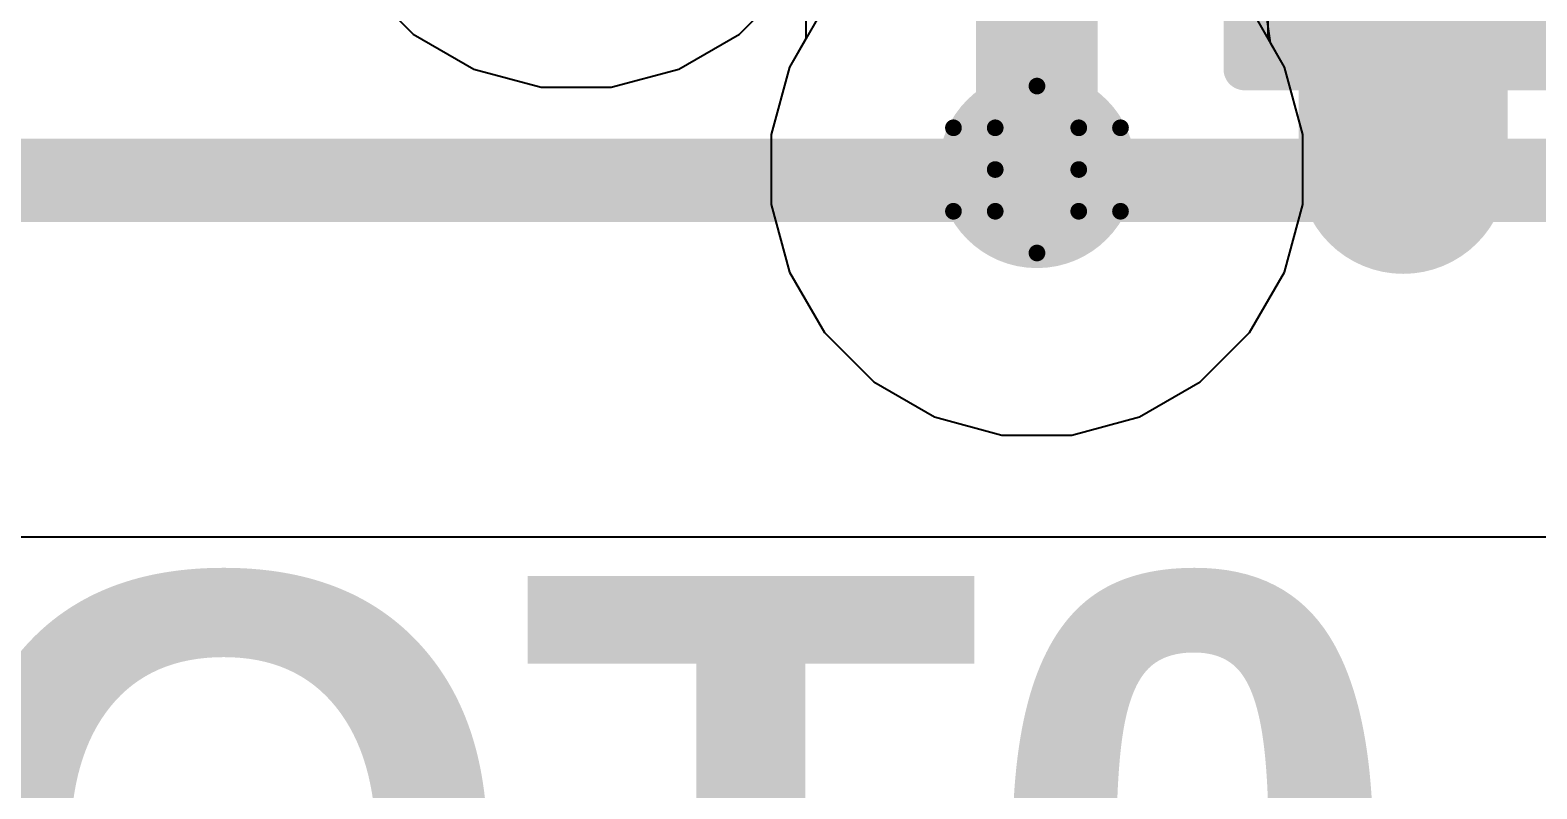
# Model space of a CAD drawing. Header units: inches. Extents: x -3 to 5437, y -3 to 5435.
# Drawn here: x 101.51 to 106.092, y 98.25 to 100.559 of the extents above; entities that cross this region are included whole.
import ezdxf

# ---------------------------------------------------------------- set-up
doc = ezdxf.new("R2010")
doc.units = ezdxf.units.IN
for name, color, linetype in [('Bottom Layer', 5, 'Continuous'), ('Drill Drawing', 1, 'Continuous'), ('GND', 16, 'Continuous'), ('PWR', 76, 'Continuous'), ('Top Layer', 1, 'Continuous'), ('Top Overlay', 2, 'Continuous'), ('Top Paste', 8, 'Continuous'), ('Top Solder', 216, 'Continuous'), ('Via Holes', 16, 'Continuous')]:
    doc.layers.add(name, color=color, linetype=linetype)
doc.styles.add('Arial_Bold', font='', dxfattribs={"height": 0.2})
doc.styles.get('Arial_Bold').set_extended_font_data('Arial', bold=True)

# ---------------------------------------------------------------- blocks, each defined once
blk = doc.blocks.new('SOD_882_101')
at = {"layer": 'Top Layer'}
for points in [[(-0.1, -0.4), (-0.6, -0.4), (-0.6, 0.4), (-0.1, 0.4)], [(0.6, -0.4), (0.1, -0.4), (0.1, 0.4), (0.6, 0.4)]]:
    blk.add_hatch(color=1, dxfattribs=at).paths.add_polyline_path(points)
at = {"layer": 'Top Overlay'}
blk.add_hatch(color=2, dxfattribs=at).paths.add_polyline_path([(0.6851, -0.5334), (1.1423, -0.5334), (1.1423, 0.5334), (0.6851, 0.5334)])
at = {"layer": 'Top Paste'}
for points in [[(-0.1, -0.4), (-0.6, -0.4), (-0.6, 0.4), (-0.1, 0.4)], [(0.6, -0.4), (0.1, -0.4), (0.1, 0.4), (0.6, 0.4)]]:
    blk.add_hatch(color=8, dxfattribs=at).paths.add_polyline_path(points)
at = {"layer": 'Top Solder'}
for points in [[(-0.045, -0.455), (-0.655, -0.455), (-0.655, 0.455), (-0.045, 0.455)], [(0.655, -0.455), (0.045, -0.455), (0.045, 0.455), (0.655, 0.455)]]:
    blk.add_hatch(color=216, dxfattribs=at).paths.add_polyline_path(points)
at = {"layer": 'Top Overlay'}
for points in [[(-0.6858, 0.4826, 0.127, 0.127, 0), (0.6858, 0.4826, 0.127, 0.127, 0)], [(-0.6858, 0.4826, 0.127, 0.127, 0), (-0.6858, -0.4826, 0.127, 0.127, 0)], [(0.6858, 0.4826, 0.127, 0.127, 0), (0.6858, -0.4826, 0.127, 0.127, 0)], [(-0.6858, -0.4826, 0.127, 0.127, 0), (0.6858, -0.4826, 0.127, 0.127, 0)]]:
    blk.add_lwpolyline(points, format="xyseb", dxfattribs=at)
for points in [[(-0.7176, 0.4826, 0.0635, 0.0635, 1), (-0.654, 0.4826, 0.0635, 0.0635, 1)], [(-0.7176, 0.4826, 0.0635, 0.0635, 1), (-0.654, 0.4826, 0.0635, 0.0635, 1)], [(0.654, 0.4826, 0.0635, 0.0635, 1), (0.7176, 0.4826, 0.0635, 0.0635, 1)], [(0.654, 0.4826, 0.0635, 0.0635, 1), (0.7176, 0.4826, 0.0635, 0.0635, 1)], [(-0.7176, -0.4826, 0.0635, 0.0635, 1), (-0.654, -0.4826, 0.0635, 0.0635, 1)], [(-0.7176, -0.4826, 0.0635, 0.0635, 1), (-0.654, -0.4826, 0.0635, 0.0635, 1)], [(0.654, -0.4826, 0.0635, 0.0635, 1), (0.7176, -0.4826, 0.0635, 0.0635, 1)], [(0.654, -0.4826, 0.0635, 0.0635, 1), (0.7176, -0.4826, 0.0635, 0.0635, 1)]]:
    blk.add_lwpolyline(points, format="xyseb", close=True, dxfattribs=at)

msp = doc.modelspace()

# ---------------------------------------------------------------- hatches: boundary and pattern name
at = {"layer": 'Bottom Layer'}
h = msp.add_hatch(color=5, dxfattribs=at)
edge = h.paths.add_edge_path()
edge.add_arc((104.5718, 100.1345), 0.3, 0, 360)
at = {"layer": 'GND'}
h = msp.add_hatch(color=16, dxfattribs=at)
edge = h.paths.add_edge_path()
edge.add_arc((104.5718, 100.1345), 0.3, 0, 360)
at = {"layer": 'PWR'}
h = msp.add_hatch(color=76, dxfattribs=at)
edge = h.paths.add_edge_path()
edge.add_arc((104.5718, 100.1345), 0.3, 0, 360)
at = {"layer": 'Top Layer'}
msp.add_hatch(color=1, dxfattribs=at).paths.add_polyline_path([(104.3868, 99.949), (104.7568, 99.949), (104.7568, 100.8916), (104.3868, 100.8916)])
h = msp.add_hatch(color=1, dxfattribs=at)
edge = h.paths.add_edge_path()
edge.add_arc((104.5718, 100.1345), 0.3, 0, 360)
at = {"layer": 'Via Holes'}
h = msp.add_hatch(color=7, dxfattribs=at)
edge = h.paths.add_edge_path()
edge.add_arc((104.5718, 100.1345), 0.15, 0, 360)

# ---------------------------------------------------------------- linework, layer by layer
at = {"layer": 'Bottom Layer'}
for p, q in [((103.9252, 100.6306), (103.8189, 100.4464)), ((105.3247, 100.4464), (105.243, 100.588)), ((103.8189, 100.4464), (103.7638, 100.2409)), ((105.3798, 100.2409), (105.3247, 100.4464)), ((103.7638, 100.2409), (103.7638, 100.0281)), ((105.3798, 100.0281), (105.3798, 100.2409)), ((103.7638, 100.0281), (103.8189, 99.8226)), ((105.3247, 99.8226), (105.3798, 100.0281)), ((103.8189, 99.8226), (103.9252, 99.6384)), ((105.2184, 99.6384), (105.3247, 99.8226)), ((103.9252, 99.6384), (104.0757, 99.488)), ((105.0679, 99.488), (105.2184, 99.6384)), ((104.0757, 99.488), (104.2599, 99.3816)), ((104.8837, 99.3816), (105.0679, 99.488)), ((104.2599, 99.3816), (104.4654, 99.3265)), ((104.6782, 99.3265), (104.8837, 99.3816)), ((104.4654, 99.3265), (104.6782, 99.3265))]:
    msp.add_line(p, q, dxfattribs=at)
at = {"layer": 'Drill Drawing'}
for points in [[(104.4448, 100.2615, 0.0508, 0.0508, 0), (104.5718, 100.3885, 0.0508, 0.0508, 0)], [(104.5718, 100.3885, 0.0508, 0.0508, 0), (104.6988, 100.2615, 0.0508, 0.0508, 0)], [(104.3178, 100.2615, 0.0508, 0.0508, 0), (104.4448, 100.1345, 0.0508, 0.0508, 0)], [(104.3178, 100.2615, 0.0508, 0.0508, 0), (104.4448, 100.2615, 0.0508, 0.0508, 0)], [(104.6988, 100.2615, 0.0508, 0.0508, 0), (104.8258, 100.2615, 0.0508, 0.0508, 0)], [(104.6988, 100.1345, 0.0508, 0.0508, 0), (104.8258, 100.2615, 0.0508, 0.0508, 0)], [(104.3178, 100.0075, 0.0508, 0.0508, 0), (104.4448, 100.1345, 0.0508, 0.0508, 0)], [(104.6988, 100.1345, 0.0508, 0.0508, 0), (104.8258, 100.0075, 0.0508, 0.0508, 0)], [(104.3178, 100.0075, 0.0508, 0.0508, 0), (104.4448, 100.0075, 0.0508, 0.0508, 0)], [(104.4448, 100.0075, 0.0508, 0.0508, 0), (104.5718, 99.8805, 0.0508, 0.0508, 0)], [(104.5718, 99.8805, 0.0508, 0.0508, 0), (104.6988, 100.0075, 0.0508, 0.0508, 0)], [(104.6988, 100.0075, 0.0508, 0.0508, 0), (104.8258, 100.0075, 0.0508, 0.0508, 0)]]:
    msp.add_lwpolyline(points, format="xyseb", dxfattribs=at)
for points in [[(104.5591, 100.3885, 0.0254, 0.0254, 1), (104.5845, 100.3885, 0.0254, 0.0254, 1)], [(104.5591, 100.3885, 0.0254, 0.0254, 1), (104.5845, 100.3885, 0.0254, 0.0254, 1)], [(104.3051, 100.2615, 0.0254, 0.0254, 1), (104.3305, 100.2615, 0.0254, 0.0254, 1)], [(104.3051, 100.2615, 0.0254, 0.0254, 1), (104.3305, 100.2615, 0.0254, 0.0254, 1)], [(104.4321, 100.2615, 0.0254, 0.0254, 1), (104.4575, 100.2615, 0.0254, 0.0254, 1)], [(104.4321, 100.2615, 0.0254, 0.0254, 1), (104.4575, 100.2615, 0.0254, 0.0254, 1)], [(104.6861, 100.2615, 0.0254, 0.0254, 1), (104.7115, 100.2615, 0.0254, 0.0254, 1)], [(104.6861, 100.2615, 0.0254, 0.0254, 1), (104.7115, 100.2615, 0.0254, 0.0254, 1)], [(104.8131, 100.2615, 0.0254, 0.0254, 1), (104.8385, 100.2615, 0.0254, 0.0254, 1)], [(104.8131, 100.2615, 0.0254, 0.0254, 1), (104.8385, 100.2615, 0.0254, 0.0254, 1)], [(104.4321, 100.1345, 0.0254, 0.0254, 1), (104.4575, 100.1345, 0.0254, 0.0254, 1)], [(104.4321, 100.1345, 0.0254, 0.0254, 1), (104.4575, 100.1345, 0.0254, 0.0254, 1)], [(104.6861, 100.1345, 0.0254, 0.0254, 1), (104.7115, 100.1345, 0.0254, 0.0254, 1)], [(104.6861, 100.1345, 0.0254, 0.0254, 1), (104.7115, 100.1345, 0.0254, 0.0254, 1)], [(104.3051, 100.0075, 0.0254, 0.0254, 1), (104.3305, 100.0075, 0.0254, 0.0254, 1)], [(104.3051, 100.0075, 0.0254, 0.0254, 1), (104.3305, 100.0075, 0.0254, 0.0254, 1)], [(104.4321, 100.0075, 0.0254, 0.0254, 1), (104.4575, 100.0075, 0.0254, 0.0254, 1)], [(104.4321, 100.0075, 0.0254, 0.0254, 1), (104.4575, 100.0075, 0.0254, 0.0254, 1)], [(104.6861, 100.0075, 0.0254, 0.0254, 1), (104.7115, 100.0075, 0.0254, 0.0254, 1)], [(104.6861, 100.0075, 0.0254, 0.0254, 1), (104.7115, 100.0075, 0.0254, 0.0254, 1)], [(104.8131, 100.0075, 0.0254, 0.0254, 1), (104.8385, 100.0075, 0.0254, 0.0254, 1)], [(104.8131, 100.0075, 0.0254, 0.0254, 1), (104.8385, 100.0075, 0.0254, 0.0254, 1)], [(104.5591, 99.8805, 0.0254, 0.0254, 1), (104.5845, 99.8805, 0.0254, 0.0254, 1)], [(104.5591, 99.8805, 0.0254, 0.0254, 1), (104.5845, 99.8805, 0.0254, 0.0254, 1)]]:
    msp.add_lwpolyline(points, format="xyseb", close=True, dxfattribs=at)
at = {"layer": 'GND'}
for p, q in [((105.2824, 100.5197), (105.2598, 100.6762)), ((103.9252, 100.6306), (103.8189, 100.4464)), ((105.3247, 100.4464), (105.2824, 100.5197)), ((103.8189, 100.4464), (103.7638, 100.2409)), ((105.3798, 100.2409), (105.3247, 100.4464)), ((103.7638, 100.2409), (103.7638, 100.0281)), ((105.3798, 100.0281), (105.3798, 100.2409)), ((103.7638, 100.0281), (103.8189, 99.8226)), ((105.3247, 99.8226), (105.3798, 100.0281)), ((103.8189, 99.8226), (103.9252, 99.6384)), ((105.2184, 99.6384), (105.3247, 99.8226)), ((103.9252, 99.6384), (104.0757, 99.488)), ((105.0679, 99.488), (105.2184, 99.6384)), ((104.0757, 99.488), (104.2599, 99.3816)), ((104.8837, 99.3816), (105.0679, 99.488)), ((104.2599, 99.3816), (104.4654, 99.3265)), ((104.6782, 99.3265), (104.8837, 99.3816)), ((104.4654, 99.3265), (104.6782, 99.3265))]:
    msp.add_line(p, q, dxfattribs=at)
at = {"layer": 'PWR'}
for p, q in [((102.5243, 100.6968), (102.6747, 100.5463)), ((103.6669, 100.5463), (103.8174, 100.6968)), ((102.6747, 100.5463), (102.8589, 100.44)), ((103.4827, 100.44), (103.6669, 100.5463)), ((102.8589, 100.44), (103.0644, 100.3849)), ((103.2772, 100.3849), (103.4827, 100.44)), ((103.0644, 100.3849), (103.2772, 100.3849)), ((111.3044, 99.0158), (97.3948, 99.0158))]:
    msp.add_line(p, q, dxfattribs=at)
at = {"layer": 'Top Layer'}
for p, q in [((103.8688, 100.8916), (103.8688, 100.533)), ((105.2748, 100.533), (105.2748, 100.7171)), ((103.8688, 100.533), (103.8189, 100.4464)), ((105.3247, 100.4464), (105.2748, 100.533)), ((103.8189, 100.4464), (103.7638, 100.2409)), ((105.3798, 100.2409), (105.3247, 100.4464)), ((103.7638, 100.2409), (103.7638, 100.0281)), ((105.3798, 100.0281), (105.3798, 100.2409)), ((103.7638, 100.0281), (103.8189, 99.8226)), ((105.3247, 99.8226), (105.3798, 100.0281)), ((103.8189, 99.8226), (103.9252, 99.6384)), ((105.2184, 99.6384), (105.3247, 99.8226)), ((103.9252, 99.6384), (104.0757, 99.488)), ((105.0679, 99.488), (105.2184, 99.6384)), ((104.0757, 99.488), (104.2599, 99.3816)), ((104.8837, 99.3816), (105.0679, 99.488)), ((104.2599, 99.3816), (104.4654, 99.3265)), ((104.6782, 99.3265), (104.8837, 99.3816)), ((104.4654, 99.3265), (104.6782, 99.3265))]:
    msp.add_line(p, q, dxfattribs=at)
msp.add_lwpolyline([(105.6854, 100.1345, 0.635, 0.635, 0), (105.6854, 100.5882, 0.635, 0.635, 0)], format="xyseb", dxfattribs=at)
for points in [[(105.5267, 100.5882, 0.3175, 0.3175, 1), (105.8442, 100.5882, 0.3175, 0.3175, 1)], [(105.5267, 100.1345, 0.3175, 0.3175, 1), (105.8442, 100.1345, 0.3175, 0.3175, 1)]]:
    msp.add_lwpolyline(points, format="xyseb", close=True, dxfattribs=at)
at = {"layer": 'Top Overlay'}
msp.add_lwpolyline([(99.314, 100.1014, 0.254, 0.254, 0), (108.585, 100.1014, 0.254, 0.254, 0)], format="xyseb", dxfattribs=at)

# ---------------------------------------------------------------- block references
at = {"rotation": 90}
msp.add_blockref('SOD_882_101', (105.6854, 101.1251), dxfattribs=at)

# ---------------------------------------------------------------- texts
at = {"layer": 'Top Overlay', "style": 'Arial_Bold'}
msp.add_text('BOOT0', height=1.651, rotation=360, dxfattribs=at).set_placement((97.7443, 97.2468))

doc.saveas('drawing.dxf')
